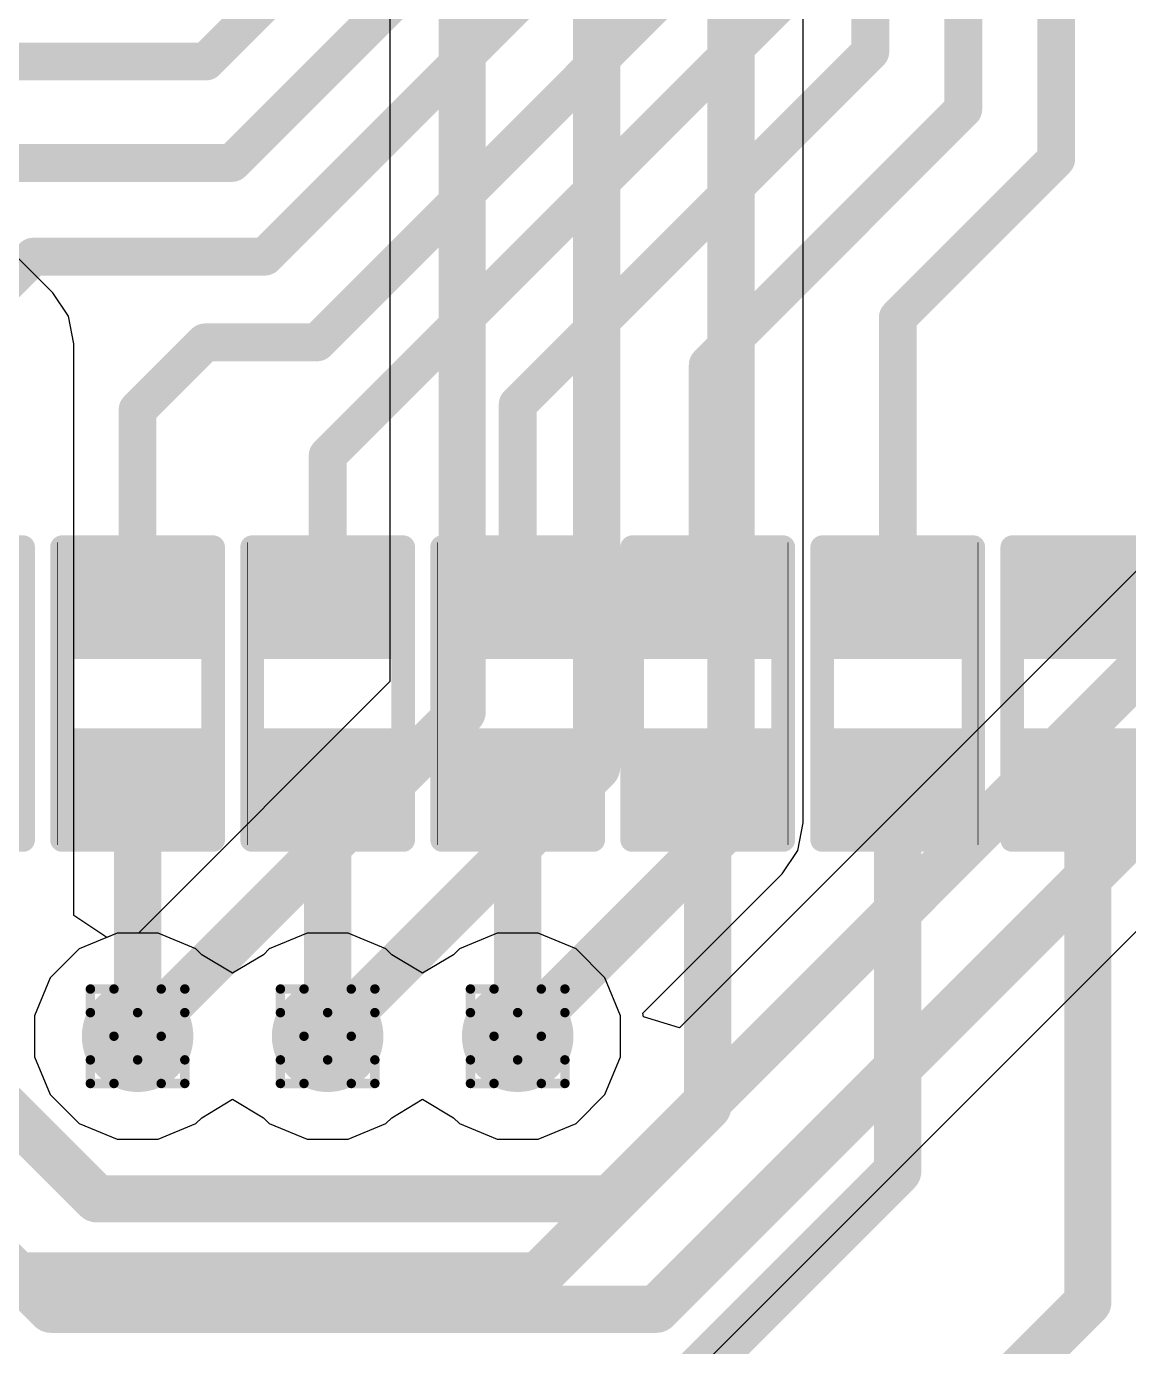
# Model space of a CAD drawing. Header units: inches. Extents: x -11 to 5379, y 0 to 5429.
# Drawn here: x 139.01 to 144.94, y 33.33 to 40.43 of the extents above; entities that cross this region are included whole.
import ezdxf

# ---------------------------------------------------------------- set-up
doc = ezdxf.new("R2010")
doc.units = ezdxf.units.IN
for name, color, linetype in [('Bottom Layer', 5, 'Continuous'), ('Drill Drawing', 1, 'Continuous'), ('GND', 16, 'Continuous'), ('PWR', 76, 'Continuous'), ('Top Layer', 1, 'Continuous'), ('Top Overlay', 2, 'Continuous'), ('Top Paste', 8, 'Continuous'), ('Top Solder', 216, 'Continuous'), ('Via Holes', 16, 'Continuous')]:
    doc.layers.add(name, color=color, linetype=linetype)

# ---------------------------------------------------------------- blocks, each defined once
blk = doc.blocks.new('R___0402_428')
at = {"layer": 'Top Layer'}
for points in [[(-0.6985, -0.3175), (-0.6985, 0.3175), (-0.2413, 0.3175), (-0.2413, -0.3175)], [(0.2413, -0.3175), (0.2413, 0.3175), (0.6985, 0.3175), (0.6985, -0.3175)]]:
    blk.add_hatch(color=1, dxfattribs=at).paths.add_polyline_path(points)
at = {"layer": 'Top Paste'}
for points in [[(-0.6985, -0.3175), (-0.6985, 0.3175), (-0.2413, 0.3175), (-0.2413, -0.3175)], [(0.2413, -0.3175), (0.2413, 0.3175), (0.6985, 0.3175), (0.6985, -0.3175)]]:
    blk.add_hatch(color=8, dxfattribs=at).paths.add_polyline_path(points)
at = {"layer": 'Top Solder'}
for points in [[(-0.7535, -0.3725), (-0.7535, 0.3725), (-0.1863, 0.3725), (-0.1863, -0.3725)], [(0.1863, -0.3725), (0.1863, 0.3725), (0.7535, 0.3725), (0.7535, -0.3725)]]:
    blk.add_hatch(color=216, dxfattribs=at).paths.add_polyline_path(points)
at = {"layer": 'Top Overlay'}
for points in [[(-0.7874, -0.4064, 0.127, 0.127, 0), (-0.7874, 0.4064, 0.127, 0.127, 0)], [(0.7874, 0.4064, 0.127, 0.127, 0), (-0.7874, 0.4064, 0.127, 0.127, 0)], [(0.7874, -0.4064, 0.127, 0.127, 0), (0.7874, 0.4064, 0.127, 0.127, 0)], [(0.7874, -0.4064, 0.127, 0.127, 0), (-0.7874, -0.4064, 0.127, 0.127, 0)], [(0.8128, -0.4318, 0.00323, 0.00323, 0), (-0.8128, -0.4318, 0.00323, 0.00323, 0)]]:
    blk.add_lwpolyline(points, format="xyseb", dxfattribs=at)
for points in [[(-0.8191, 0.4064, 0.0635, 0.0635, 1), (-0.7556, 0.4064, 0.0635, 0.0635, 1)], [(-0.8191, 0.4064, 0.0635, 0.0635, 1), (-0.7556, 0.4064, 0.0635, 0.0635, 1)], [(0.7556, 0.4064, 0.0635, 0.0635, 1), (0.8191, 0.4064, 0.0635, 0.0635, 1)], [(0.7556, 0.4064, 0.0635, 0.0635, 1), (0.8191, 0.4064, 0.0635, 0.0635, 1)], [(-0.8191, -0.4064, 0.0635, 0.0635, 1), (-0.7556, -0.4064, 0.0635, 0.0635, 1)], [(-0.8191, -0.4064, 0.0635, 0.0635, 1), (-0.7556, -0.4064, 0.0635, 0.0635, 1)], [(0.7556, -0.4064, 0.0635, 0.0635, 1), (0.8191, -0.4064, 0.0635, 0.0635, 1)], [(0.7556, -0.4064, 0.0635, 0.0635, 1), (0.8191, -0.4064, 0.0635, 0.0635, 1)], [(-0.8136, -0.4318, 0.00161, 0.00161, 1), (-0.812, -0.4318, 0.00161, 0.00161, 1)], [(0.812, -0.4318, 0.00161, 0.00161, 1), (0.8136, -0.4318, 0.00161, 0.00161, 1)]]:
    blk.add_lwpolyline(points, format="xyseb", close=True, dxfattribs=at)
blk = doc.blocks.new('R___0402_429')
at = {"layer": 'Top Layer'}
for points in [[(-0.6985, -0.3175), (-0.6985, 0.3175), (-0.2413, 0.3175), (-0.2413, -0.3175)], [(0.2413, -0.3175), (0.2413, 0.3175), (0.6985, 0.3175), (0.6985, -0.3175)]]:
    blk.add_hatch(color=1, dxfattribs=at).paths.add_polyline_path(points)
at = {"layer": 'Top Paste'}
for points in [[(-0.6985, -0.3175), (-0.6985, 0.3175), (-0.2413, 0.3175), (-0.2413, -0.3175)], [(0.2413, -0.3175), (0.2413, 0.3175), (0.6985, 0.3175), (0.6985, -0.3175)]]:
    blk.add_hatch(color=8, dxfattribs=at).paths.add_polyline_path(points)
at = {"layer": 'Top Solder'}
for points in [[(-0.7535, -0.3725), (-0.7535, 0.3725), (-0.1863, 0.3725), (-0.1863, -0.3725)], [(0.1863, -0.3725), (0.1863, 0.3725), (0.7535, 0.3725), (0.7535, -0.3725)]]:
    blk.add_hatch(color=216, dxfattribs=at).paths.add_polyline_path(points)
at = {"layer": 'Top Overlay'}
for points in [[(-0.7874, -0.4064, 0.127, 0.127, 0), (-0.7874, 0.4064, 0.127, 0.127, 0)], [(0.7874, 0.4064, 0.127, 0.127, 0), (-0.7874, 0.4064, 0.127, 0.127, 0)], [(0.7874, -0.4064, 0.127, 0.127, 0), (0.7874, 0.4064, 0.127, 0.127, 0)], [(0.7874, -0.4064, 0.127, 0.127, 0), (-0.7874, -0.4064, 0.127, 0.127, 0)], [(0.8128, -0.4318, 0.00323, 0.00323, 0), (-0.8128, -0.4318, 0.00323, 0.00323, 0)]]:
    blk.add_lwpolyline(points, format="xyseb", dxfattribs=at)
for points in [[(-0.8191, 0.4064, 0.0635, 0.0635, 1), (-0.7556, 0.4064, 0.0635, 0.0635, 1)], [(-0.8191, 0.4064, 0.0635, 0.0635, 1), (-0.7556, 0.4064, 0.0635, 0.0635, 1)], [(0.7556, 0.4064, 0.0635, 0.0635, 1), (0.8191, 0.4064, 0.0635, 0.0635, 1)], [(0.7556, 0.4064, 0.0635, 0.0635, 1), (0.8191, 0.4064, 0.0635, 0.0635, 1)], [(-0.8191, -0.4064, 0.0635, 0.0635, 1), (-0.7556, -0.4064, 0.0635, 0.0635, 1)], [(-0.8191, -0.4064, 0.0635, 0.0635, 1), (-0.7556, -0.4064, 0.0635, 0.0635, 1)], [(0.7556, -0.4064, 0.0635, 0.0635, 1), (0.8191, -0.4064, 0.0635, 0.0635, 1)], [(0.7556, -0.4064, 0.0635, 0.0635, 1), (0.8191, -0.4064, 0.0635, 0.0635, 1)], [(-0.8136, -0.4318, 0.00161, 0.00161, 1), (-0.812, -0.4318, 0.00161, 0.00161, 1)], [(0.812, -0.4318, 0.00161, 0.00161, 1), (0.8136, -0.4318, 0.00161, 0.00161, 1)]]:
    blk.add_lwpolyline(points, format="xyseb", close=True, dxfattribs=at)
blk = doc.blocks.new('R___0402_445')
at = {"layer": 'Top Layer'}
for points in [[(-0.6985, -0.3175), (-0.6985, 0.3175), (-0.2413, 0.3175), (-0.2413, -0.3175)], [(0.2413, -0.3175), (0.2413, 0.3175), (0.6985, 0.3175), (0.6985, -0.3175)]]:
    blk.add_hatch(color=1, dxfattribs=at).paths.add_polyline_path(points)
at = {"layer": 'Top Paste'}
for points in [[(-0.6985, -0.3175), (-0.6985, 0.3175), (-0.2413, 0.3175), (-0.2413, -0.3175)], [(0.2413, -0.3175), (0.2413, 0.3175), (0.6985, 0.3175), (0.6985, -0.3175)]]:
    blk.add_hatch(color=8, dxfattribs=at).paths.add_polyline_path(points)
at = {"layer": 'Top Solder'}
for points in [[(-0.7535, -0.3725), (-0.7535, 0.3725), (-0.1863, 0.3725), (-0.1863, -0.3725)], [(0.1863, -0.3725), (0.1863, 0.3725), (0.7535, 0.3725), (0.7535, -0.3725)]]:
    blk.add_hatch(color=216, dxfattribs=at).paths.add_polyline_path(points)
at = {"layer": 'Top Overlay'}
for points in [[(-0.7874, -0.4064, 0.127, 0.127, 0), (-0.7874, 0.4064, 0.127, 0.127, 0)], [(0.7874, 0.4064, 0.127, 0.127, 0), (-0.7874, 0.4064, 0.127, 0.127, 0)], [(0.7874, -0.4064, 0.127, 0.127, 0), (0.7874, 0.4064, 0.127, 0.127, 0)], [(0.7874, -0.4064, 0.127, 0.127, 0), (-0.7874, -0.4064, 0.127, 0.127, 0)], [(0.8128, -0.4318, 0.00323, 0.00323, 0), (-0.8128, -0.4318, 0.00323, 0.00323, 0)]]:
    blk.add_lwpolyline(points, format="xyseb", dxfattribs=at)
for points in [[(-0.8191, 0.4064, 0.0635, 0.0635, 1), (-0.7556, 0.4064, 0.0635, 0.0635, 1)], [(-0.8191, 0.4064, 0.0635, 0.0635, 1), (-0.7556, 0.4064, 0.0635, 0.0635, 1)], [(0.7556, 0.4064, 0.0635, 0.0635, 1), (0.8191, 0.4064, 0.0635, 0.0635, 1)], [(0.7556, 0.4064, 0.0635, 0.0635, 1), (0.8191, 0.4064, 0.0635, 0.0635, 1)], [(-0.8191, -0.4064, 0.0635, 0.0635, 1), (-0.7556, -0.4064, 0.0635, 0.0635, 1)], [(-0.8191, -0.4064, 0.0635, 0.0635, 1), (-0.7556, -0.4064, 0.0635, 0.0635, 1)], [(0.7556, -0.4064, 0.0635, 0.0635, 1), (0.8191, -0.4064, 0.0635, 0.0635, 1)], [(0.7556, -0.4064, 0.0635, 0.0635, 1), (0.8191, -0.4064, 0.0635, 0.0635, 1)], [(-0.8136, -0.4318, 0.00161, 0.00161, 1), (-0.812, -0.4318, 0.00161, 0.00161, 1)], [(0.812, -0.4318, 0.00161, 0.00161, 1), (0.8136, -0.4318, 0.00161, 0.00161, 1)]]:
    blk.add_lwpolyline(points, format="xyseb", close=True, dxfattribs=at)
blk = doc.blocks.new('R___0402_447')
at = {"layer": 'Top Layer'}
for points in [[(-0.6985, -0.3175), (-0.6985, 0.3175), (-0.2413, 0.3175), (-0.2413, -0.3175)], [(0.2413, -0.3175), (0.2413, 0.3175), (0.6985, 0.3175), (0.6985, -0.3175)]]:
    blk.add_hatch(color=1, dxfattribs=at).paths.add_polyline_path(points)
at = {"layer": 'Top Paste'}
for points in [[(-0.6985, -0.3175), (-0.6985, 0.3175), (-0.2413, 0.3175), (-0.2413, -0.3175)], [(0.2413, -0.3175), (0.2413, 0.3175), (0.6985, 0.3175), (0.6985, -0.3175)]]:
    blk.add_hatch(color=8, dxfattribs=at).paths.add_polyline_path(points)
at = {"layer": 'Top Solder'}
for points in [[(-0.7535, -0.3725), (-0.7535, 0.3725), (-0.1863, 0.3725), (-0.1863, -0.3725)], [(0.1863, -0.3725), (0.1863, 0.3725), (0.7535, 0.3725), (0.7535, -0.3725)]]:
    blk.add_hatch(color=216, dxfattribs=at).paths.add_polyline_path(points)
at = {"layer": 'Top Overlay'}
for points in [[(-0.7874, -0.4064, 0.127, 0.127, 0), (-0.7874, 0.4064, 0.127, 0.127, 0)], [(0.7874, 0.4064, 0.127, 0.127, 0), (-0.7874, 0.4064, 0.127, 0.127, 0)], [(0.7874, -0.4064, 0.127, 0.127, 0), (0.7874, 0.4064, 0.127, 0.127, 0)], [(0.7874, -0.4064, 0.127, 0.127, 0), (-0.7874, -0.4064, 0.127, 0.127, 0)], [(0.8128, -0.4318, 0.00323, 0.00323, 0), (-0.8128, -0.4318, 0.00323, 0.00323, 0)]]:
    blk.add_lwpolyline(points, format="xyseb", dxfattribs=at)
for points in [[(-0.8191, 0.4064, 0.0635, 0.0635, 1), (-0.7556, 0.4064, 0.0635, 0.0635, 1)], [(-0.8191, 0.4064, 0.0635, 0.0635, 1), (-0.7556, 0.4064, 0.0635, 0.0635, 1)], [(0.7556, 0.4064, 0.0635, 0.0635, 1), (0.8191, 0.4064, 0.0635, 0.0635, 1)], [(0.7556, 0.4064, 0.0635, 0.0635, 1), (0.8191, 0.4064, 0.0635, 0.0635, 1)], [(-0.8191, -0.4064, 0.0635, 0.0635, 1), (-0.7556, -0.4064, 0.0635, 0.0635, 1)], [(-0.8191, -0.4064, 0.0635, 0.0635, 1), (-0.7556, -0.4064, 0.0635, 0.0635, 1)], [(0.7556, -0.4064, 0.0635, 0.0635, 1), (0.8191, -0.4064, 0.0635, 0.0635, 1)], [(0.7556, -0.4064, 0.0635, 0.0635, 1), (0.8191, -0.4064, 0.0635, 0.0635, 1)], [(-0.8136, -0.4318, 0.00161, 0.00161, 1), (-0.812, -0.4318, 0.00161, 0.00161, 1)], [(0.812, -0.4318, 0.00161, 0.00161, 1), (0.8136, -0.4318, 0.00161, 0.00161, 1)]]:
    blk.add_lwpolyline(points, format="xyseb", close=True, dxfattribs=at)
blk = doc.blocks.new('R___0402_453')
at = {"layer": 'Top Layer'}
for points in [[(-0.6985, -0.3175), (-0.6985, 0.3175), (-0.2413, 0.3175), (-0.2413, -0.3175)], [(0.2413, -0.3175), (0.2413, 0.3175), (0.6985, 0.3175), (0.6985, -0.3175)]]:
    blk.add_hatch(color=1, dxfattribs=at).paths.add_polyline_path(points)
at = {"layer": 'Top Paste'}
for points in [[(-0.6985, -0.3175), (-0.6985, 0.3175), (-0.2413, 0.3175), (-0.2413, -0.3175)], [(0.2413, -0.3175), (0.2413, 0.3175), (0.6985, 0.3175), (0.6985, -0.3175)]]:
    blk.add_hatch(color=8, dxfattribs=at).paths.add_polyline_path(points)
at = {"layer": 'Top Solder'}
for points in [[(-0.7535, -0.3725), (-0.7535, 0.3725), (-0.1863, 0.3725), (-0.1863, -0.3725)], [(0.1863, -0.3725), (0.1863, 0.3725), (0.7535, 0.3725), (0.7535, -0.3725)]]:
    blk.add_hatch(color=216, dxfattribs=at).paths.add_polyline_path(points)
at = {"layer": 'Top Overlay'}
for points in [[(-0.7874, 0.4064, 0.127, 0.127, 0), (-0.7874, -0.4064, 0.127, 0.127, 0)], [(-0.7874, 0.4064, 0.127, 0.127, 0), (0.7874, 0.4064, 0.127, 0.127, 0)], [(0.7874, 0.4064, 0.127, 0.127, 0), (0.7874, -0.4064, 0.127, 0.127, 0)], [(-0.7874, -0.4064, 0.127, 0.127, 0), (0.7874, -0.4064, 0.127, 0.127, 0)], [(-0.8128, -0.4318, 0.00323, 0.00323, 0), (0.8128, -0.4318, 0.00323, 0.00323, 0)]]:
    blk.add_lwpolyline(points, format="xyseb", dxfattribs=at)
for points in [[(-0.8191, 0.4064, 0.0635, 0.0635, 1), (-0.7556, 0.4064, 0.0635, 0.0635, 1)], [(-0.8191, 0.4064, 0.0635, 0.0635, 1), (-0.7556, 0.4064, 0.0635, 0.0635, 1)], [(0.7556, 0.4064, 0.0635, 0.0635, 1), (0.8191, 0.4064, 0.0635, 0.0635, 1)], [(0.7556, 0.4064, 0.0635, 0.0635, 1), (0.8191, 0.4064, 0.0635, 0.0635, 1)], [(-0.8191, -0.4064, 0.0635, 0.0635, 1), (-0.7556, -0.4064, 0.0635, 0.0635, 1)], [(-0.8191, -0.4064, 0.0635, 0.0635, 1), (-0.7556, -0.4064, 0.0635, 0.0635, 1)], [(0.7556, -0.4064, 0.0635, 0.0635, 1), (0.8191, -0.4064, 0.0635, 0.0635, 1)], [(0.7556, -0.4064, 0.0635, 0.0635, 1), (0.8191, -0.4064, 0.0635, 0.0635, 1)], [(-0.8136, -0.4318, 0.00161, 0.00161, 1), (-0.812, -0.4318, 0.00161, 0.00161, 1)], [(0.812, -0.4318, 0.00161, 0.00161, 1), (0.8136, -0.4318, 0.00161, 0.00161, 1)]]:
    blk.add_lwpolyline(points, format="xyseb", close=True, dxfattribs=at)
blk = doc.blocks.new('R___0402_455')
at = {"layer": 'Top Layer'}
for points in [[(-0.6985, -0.3175), (-0.6985, 0.3175), (-0.2413, 0.3175), (-0.2413, -0.3175)], [(0.2413, -0.3175), (0.2413, 0.3175), (0.6985, 0.3175), (0.6985, -0.3175)]]:
    blk.add_hatch(color=1, dxfattribs=at).paths.add_polyline_path(points)
at = {"layer": 'Top Paste'}
for points in [[(-0.6985, -0.3175), (-0.6985, 0.3175), (-0.2413, 0.3175), (-0.2413, -0.3175)], [(0.2413, -0.3175), (0.2413, 0.3175), (0.6985, 0.3175), (0.6985, -0.3175)]]:
    blk.add_hatch(color=8, dxfattribs=at).paths.add_polyline_path(points)
at = {"layer": 'Top Solder'}
for points in [[(-0.7535, -0.3725), (-0.7535, 0.3725), (-0.1863, 0.3725), (-0.1863, -0.3725)], [(0.1863, -0.3725), (0.1863, 0.3725), (0.7535, 0.3725), (0.7535, -0.3725)]]:
    blk.add_hatch(color=216, dxfattribs=at).paths.add_polyline_path(points)
at = {"layer": 'Top Overlay'}
for points in [[(-0.7874, 0.4064, 0.127, 0.127, 0), (-0.7874, -0.4064, 0.127, 0.127, 0)], [(-0.7874, 0.4064, 0.127, 0.127, 0), (0.7874, 0.4064, 0.127, 0.127, 0)], [(0.7874, 0.4064, 0.127, 0.127, 0), (0.7874, -0.4064, 0.127, 0.127, 0)], [(-0.7874, -0.4064, 0.127, 0.127, 0), (0.7874, -0.4064, 0.127, 0.127, 0)], [(-0.8128, -0.4318, 0.00323, 0.00323, 0), (0.8128, -0.4318, 0.00323, 0.00323, 0)]]:
    blk.add_lwpolyline(points, format="xyseb", dxfattribs=at)
for points in [[(-0.8191, 0.4064, 0.0635, 0.0635, 1), (-0.7556, 0.4064, 0.0635, 0.0635, 1)], [(-0.8191, 0.4064, 0.0635, 0.0635, 1), (-0.7556, 0.4064, 0.0635, 0.0635, 1)], [(0.7556, 0.4064, 0.0635, 0.0635, 1), (0.8191, 0.4064, 0.0635, 0.0635, 1)], [(0.7556, 0.4064, 0.0635, 0.0635, 1), (0.8191, 0.4064, 0.0635, 0.0635, 1)], [(-0.8191, -0.4064, 0.0635, 0.0635, 1), (-0.7556, -0.4064, 0.0635, 0.0635, 1)], [(-0.8191, -0.4064, 0.0635, 0.0635, 1), (-0.7556, -0.4064, 0.0635, 0.0635, 1)], [(0.7556, -0.4064, 0.0635, 0.0635, 1), (0.8191, -0.4064, 0.0635, 0.0635, 1)], [(0.7556, -0.4064, 0.0635, 0.0635, 1), (0.8191, -0.4064, 0.0635, 0.0635, 1)], [(-0.8136, -0.4318, 0.00161, 0.00161, 1), (-0.812, -0.4318, 0.00161, 0.00161, 1)], [(0.812, -0.4318, 0.00161, 0.00161, 1), (0.8136, -0.4318, 0.00161, 0.00161, 1)]]:
    blk.add_lwpolyline(points, format="xyseb", close=True, dxfattribs=at)
blk = doc.blocks.new('R___0402_457')
at = {"layer": 'Top Layer'}
for points in [[(-0.6985, -0.3175), (-0.6985, 0.3175), (-0.2413, 0.3175), (-0.2413, -0.3175)], [(0.2413, -0.3175), (0.2413, 0.3175), (0.6985, 0.3175), (0.6985, -0.3175)]]:
    blk.add_hatch(color=1, dxfattribs=at).paths.add_polyline_path(points)
at = {"layer": 'Top Paste'}
for points in [[(-0.6985, -0.3175), (-0.6985, 0.3175), (-0.2413, 0.3175), (-0.2413, -0.3175)], [(0.2413, -0.3175), (0.2413, 0.3175), (0.6985, 0.3175), (0.6985, -0.3175)]]:
    blk.add_hatch(color=8, dxfattribs=at).paths.add_polyline_path(points)
at = {"layer": 'Top Solder'}
for points in [[(-0.7535, -0.3725), (-0.7535, 0.3725), (-0.1863, 0.3725), (-0.1863, -0.3725)], [(0.1863, -0.3725), (0.1863, 0.3725), (0.7535, 0.3725), (0.7535, -0.3725)]]:
    blk.add_hatch(color=216, dxfattribs=at).paths.add_polyline_path(points)
at = {"layer": 'Top Overlay'}
for points in [[(-0.7874, 0.4064, 0.127, 0.127, 0), (-0.7874, -0.4064, 0.127, 0.127, 0)], [(-0.7874, 0.4064, 0.127, 0.127, 0), (0.7874, 0.4064, 0.127, 0.127, 0)], [(0.7874, 0.4064, 0.127, 0.127, 0), (0.7874, -0.4064, 0.127, 0.127, 0)], [(-0.7874, -0.4064, 0.127, 0.127, 0), (0.7874, -0.4064, 0.127, 0.127, 0)], [(-0.8128, -0.4318, 0.00323, 0.00323, 0), (0.8128, -0.4318, 0.00323, 0.00323, 0)]]:
    blk.add_lwpolyline(points, format="xyseb", dxfattribs=at)
for points in [[(-0.8191, 0.4064, 0.0635, 0.0635, 1), (-0.7556, 0.4064, 0.0635, 0.0635, 1)], [(-0.8191, 0.4064, 0.0635, 0.0635, 1), (-0.7556, 0.4064, 0.0635, 0.0635, 1)], [(0.7556, 0.4064, 0.0635, 0.0635, 1), (0.8191, 0.4064, 0.0635, 0.0635, 1)], [(0.7556, 0.4064, 0.0635, 0.0635, 1), (0.8191, 0.4064, 0.0635, 0.0635, 1)], [(-0.8191, -0.4064, 0.0635, 0.0635, 1), (-0.7556, -0.4064, 0.0635, 0.0635, 1)], [(-0.8191, -0.4064, 0.0635, 0.0635, 1), (-0.7556, -0.4064, 0.0635, 0.0635, 1)], [(0.7556, -0.4064, 0.0635, 0.0635, 1), (0.8191, -0.4064, 0.0635, 0.0635, 1)], [(0.7556, -0.4064, 0.0635, 0.0635, 1), (0.8191, -0.4064, 0.0635, 0.0635, 1)], [(-0.8136, -0.4318, 0.00161, 0.00161, 1), (-0.812, -0.4318, 0.00161, 0.00161, 1)], [(0.812, -0.4318, 0.00161, 0.00161, 1), (0.8136, -0.4318, 0.00161, 0.00161, 1)]]:
    blk.add_lwpolyline(points, format="xyseb", close=True, dxfattribs=at)

msp = doc.modelspace()

# ---------------------------------------------------------------- hatches: boundary and pattern name
at = {"layer": 'Bottom Layer'}
h = msp.add_hatch(color=5, dxfattribs=at)
edge = h.paths.add_edge_path()
edge.add_arc((139.6062, 35), 0.3, 0, 360)
h = msp.add_hatch(color=5, dxfattribs=at)
edge = h.paths.add_edge_path()
edge.add_arc((140.6285, 35), 0.3, 0, 360)
h = msp.add_hatch(color=5, dxfattribs=at)
edge = h.paths.add_edge_path()
edge.add_arc((141.6507, 35), 0.3, 0, 360)
at = {"layer": 'GND'}
h = msp.add_hatch(color=16, dxfattribs=at)
edge = h.paths.add_edge_path()
edge.add_arc((139.6062, 35), 0.3, 0, 360)
h = msp.add_hatch(color=16, dxfattribs=at)
edge = h.paths.add_edge_path()
edge.add_arc((140.6285, 35), 0.3, 0, 360)
h = msp.add_hatch(color=16, dxfattribs=at)
edge = h.paths.add_edge_path()
edge.add_arc((141.6507, 35), 0.3, 0, 360)
at = {"layer": 'PWR'}
h = msp.add_hatch(color=76, dxfattribs=at)
edge = h.paths.add_edge_path()
edge.add_arc((139.6062, 35), 0.3, 0, 360)
h = msp.add_hatch(color=76, dxfattribs=at)
edge = h.paths.add_edge_path()
edge.add_arc((140.6285, 35), 0.3, 0, 360)
h = msp.add_hatch(color=76, dxfattribs=at)
edge = h.paths.add_edge_path()
edge.add_arc((141.6507, 35), 0.3, 0, 360)
at = {"layer": 'Top Layer'}
h = msp.add_hatch(color=1, dxfattribs=at)
edge = h.paths.add_edge_path()
edge.add_arc((139.6062, 35), 0.3, 0, 360)
h = msp.add_hatch(color=1, dxfattribs=at)
edge = h.paths.add_edge_path()
edge.add_arc((140.6285, 35), 0.3, 0, 360)
h = msp.add_hatch(color=1, dxfattribs=at)
edge = h.paths.add_edge_path()
edge.add_arc((141.6507, 35), 0.3, 0, 360)
at = {"layer": 'Via Holes'}
h = msp.add_hatch(color=7, dxfattribs=at)
edge = h.paths.add_edge_path()
edge.add_arc((139.6062, 35), 0.15, 0, 360)
h = msp.add_hatch(color=7, dxfattribs=at)
edge = h.paths.add_edge_path()
edge.add_arc((140.6285, 35), 0.15, 0, 360)
h = msp.add_hatch(color=7, dxfattribs=at)
edge = h.paths.add_edge_path()
edge.add_arc((141.6507, 35), 0.15, 0, 360)

# ---------------------------------------------------------------- linework, layer by layer
at = {"layer": 'Bottom Layer'}
for p, q in [((143.1866, 36.1474), (143.1866, 44.7888)), ((140.9639, 43.4897), (140.9639, 36.9071)), ((148.0439, 40.5687), (142.521, 35.0458)), ((139.1499, 38.9979), (137.6649, 40.4829)), ((142.671, 33.2572), (148.7255, 39.3117)), ((139.2341, 38.8719), (139.1499, 38.9979)), ((139.2637, 38.7232), (139.2341, 38.8719)), ((139.2637, 35.6502), (139.2637, 38.7232)), ((140.9639, 36.9071), (139.6108, 35.554)), ((143.157, 35.9987), (143.1866, 36.1474)), ((143.0728, 35.8727), (143.157, 35.9987)), ((142.3241, 35.124), (143.0728, 35.8727)), ((139.4415, 35.5314), (139.2637, 35.6502)), ((139.496, 35.554), (139.4415, 35.5314)), ((139.6108, 35.554), (139.496, 35.554)), ((142.328, 35.1043), (142.3241, 35.124)), ((142.521, 35.0458), (142.328, 35.1043))]:
    msp.add_line(p, q, dxfattribs=at)
for points in [[(141.3524, 36.7462, 0.254, 0.254, 0), (141.3524, 45.5486, 0.254, 0.254, 0)], [(142.0752, 36.4468, 0.254, 0.254, 0), (142.0752, 45.2491, 0.254, 0.254, 0)], [(142.7981, 36.1474, 0.254, 0.254, 0), (142.7981, 44.9497, 0.254, 0.254, 0)], [(142.1503, 34.1258, 0.254, 0.254, 0), (148.3186, 40.2941, 0.254, 0.254, 0)], [(142.3963, 33.5319, 0.254, 0.254, 0), (148.5646, 39.7002, 0.254, 0.254, 0)], [(139.6062, 35, 0.254, 0.254, 0), (141.3524, 36.7462, 0.254, 0.254, 0)], [(140.6285, 35, 0.254, 0.254, 0), (142.0752, 36.4468, 0.254, 0.254, 0)], [(141.6507, 35, 0.254, 0.254, 0), (142.7981, 36.1474, 0.254, 0.254, 0)], [(138.8752, 34.6373, 0.254, 0.254, 0), (139.3867, 34.1258, 0.254, 0.254, 0)], [(138.2814, 34.3913, 0.254, 0.254, 0), (139.1407, 33.5319, 0.254, 0.254, 0)], [(139.3867, 34.1258, 0.254, 0.254, 0), (142.1503, 34.1258, 0.254, 0.254, 0)], [(139.1407, 33.5319, 0.254, 0.254, 0), (142.3963, 33.5319, 0.254, 0.254, 0)]]:
    msp.add_lwpolyline(points, format="xyseb", dxfattribs=at)
for points in [[(141.2889, 36.7462, 0.127, 0.127, 1), (141.4159, 36.7462, 0.127, 0.127, 1)], [(141.2889, 36.7462, 0.127, 0.127, 1), (141.4159, 36.7462, 0.127, 0.127, 1)], [(142.0117, 36.4468, 0.127, 0.127, 1), (142.1387, 36.4468, 0.127, 0.127, 1)], [(142.0117, 36.4468, 0.127, 0.127, 1), (142.1387, 36.4468, 0.127, 0.127, 1)], [(142.7346, 36.1474, 0.127, 0.127, 1), (142.8616, 36.1474, 0.127, 0.127, 1)], [(142.7346, 36.1474, 0.127, 0.127, 1), (142.8616, 36.1474, 0.127, 0.127, 1)], [(139.5427, 35, 0.127, 0.127, 1), (139.6697, 35, 0.127, 0.127, 1)], [(140.565, 35, 0.127, 0.127, 1), (140.692, 35, 0.127, 0.127, 1)], [(141.5872, 35, 0.127, 0.127, 1), (141.7142, 35, 0.127, 0.127, 1)], [(139.3232, 34.1258, 0.127, 0.127, 1), (139.4502, 34.1258, 0.127, 0.127, 1)], [(139.3232, 34.1258, 0.127, 0.127, 1), (139.4502, 34.1258, 0.127, 0.127, 1)], [(142.0868, 34.1258, 0.127, 0.127, 1), (142.2138, 34.1258, 0.127, 0.127, 1)], [(142.0868, 34.1258, 0.127, 0.127, 1), (142.2138, 34.1258, 0.127, 0.127, 1)], [(139.0772, 33.5319, 0.127, 0.127, 1), (139.2042, 33.5319, 0.127, 0.127, 1)], [(139.0772, 33.5319, 0.127, 0.127, 1), (139.2042, 33.5319, 0.127, 0.127, 1)], [(142.3328, 33.5319, 0.127, 0.127, 1), (142.4598, 33.5319, 0.127, 0.127, 1)], [(142.3328, 33.5319, 0.127, 0.127, 1), (142.4598, 33.5319, 0.127, 0.127, 1)]]:
    msp.add_lwpolyline(points, format="xyseb", close=True, dxfattribs=at)
at = {"layer": 'Drill Drawing'}
for points in [[(139.3522, 35.127, 0.0508, 0.0508, 0), (139.3522, 35.254, 0.0508, 0.0508, 0)], [(139.3522, 35.254, 0.0508, 0.0508, 0), (139.4792, 35.254, 0.0508, 0.0508, 0)], [(139.4792, 35.254, 0.0508, 0.0508, 0), (139.6062, 35.127, 0.0508, 0.0508, 0)], [(139.6062, 35.127, 0.0508, 0.0508, 0), (139.7332, 35.254, 0.0508, 0.0508, 0)], [(139.7332, 35.254, 0.0508, 0.0508, 0), (139.8602, 35.254, 0.0508, 0.0508, 0)], [(139.8602, 35.127, 0.0508, 0.0508, 0), (139.8602, 35.254, 0.0508, 0.0508, 0)], [(140.3745, 35.127, 0.0508, 0.0508, 0), (140.3745, 35.254, 0.0508, 0.0508, 0)], [(140.3745, 35.254, 0.0508, 0.0508, 0), (140.5015, 35.254, 0.0508, 0.0508, 0)], [(140.5015, 35.254, 0.0508, 0.0508, 0), (140.6285, 35.127, 0.0508, 0.0508, 0)], [(140.6285, 35.127, 0.0508, 0.0508, 0), (140.7555, 35.254, 0.0508, 0.0508, 0)], [(140.7555, 35.254, 0.0508, 0.0508, 0), (140.8825, 35.254, 0.0508, 0.0508, 0)], [(140.8825, 35.127, 0.0508, 0.0508, 0), (140.8825, 35.254, 0.0508, 0.0508, 0)], [(141.3967, 35.127, 0.0508, 0.0508, 0), (141.3967, 35.254, 0.0508, 0.0508, 0)], [(141.3967, 35.254, 0.0508, 0.0508, 0), (141.5237, 35.254, 0.0508, 0.0508, 0)], [(141.5237, 35.254, 0.0508, 0.0508, 0), (141.6507, 35.127, 0.0508, 0.0508, 0)], [(141.6507, 35.127, 0.0508, 0.0508, 0), (141.7777, 35.254, 0.0508, 0.0508, 0)], [(141.7777, 35.254, 0.0508, 0.0508, 0), (141.9047, 35.254, 0.0508, 0.0508, 0)], [(141.9047, 35.127, 0.0508, 0.0508, 0), (141.9047, 35.254, 0.0508, 0.0508, 0)], [(139.3522, 35.127, 0.0508, 0.0508, 0), (139.4792, 35, 0.0508, 0.0508, 0)], [(139.7332, 35, 0.0508, 0.0508, 0), (139.8602, 35.127, 0.0508, 0.0508, 0)], [(140.3745, 35.127, 0.0508, 0.0508, 0), (140.5015, 35, 0.0508, 0.0508, 0)], [(140.7555, 35, 0.0508, 0.0508, 0), (140.8825, 35.127, 0.0508, 0.0508, 0)], [(141.3967, 35.127, 0.0508, 0.0508, 0), (141.5237, 35, 0.0508, 0.0508, 0)], [(141.7777, 35, 0.0508, 0.0508, 0), (141.9047, 35.127, 0.0508, 0.0508, 0)], [(139.3522, 34.873, 0.0508, 0.0508, 0), (139.4792, 35, 0.0508, 0.0508, 0)], [(139.7332, 35, 0.0508, 0.0508, 0), (139.8602, 34.873, 0.0508, 0.0508, 0)], [(140.3745, 34.873, 0.0508, 0.0508, 0), (140.5015, 35, 0.0508, 0.0508, 0)], [(140.7555, 35, 0.0508, 0.0508, 0), (140.8825, 34.873, 0.0508, 0.0508, 0)], [(141.3967, 34.873, 0.0508, 0.0508, 0), (141.5237, 35, 0.0508, 0.0508, 0)], [(141.7777, 35, 0.0508, 0.0508, 0), (141.9047, 34.873, 0.0508, 0.0508, 0)], [(139.3522, 34.746, 0.0508, 0.0508, 0), (139.3522, 34.873, 0.0508, 0.0508, 0)], [(139.4792, 34.746, 0.0508, 0.0508, 0), (139.6062, 34.873, 0.0508, 0.0508, 0)], [(139.6062, 34.873, 0.0508, 0.0508, 0), (139.7332, 34.746, 0.0508, 0.0508, 0)], [(139.8602, 34.746, 0.0508, 0.0508, 0), (139.8602, 34.873, 0.0508, 0.0508, 0)], [(140.3745, 34.746, 0.0508, 0.0508, 0), (140.3745, 34.873, 0.0508, 0.0508, 0)], [(140.5015, 34.746, 0.0508, 0.0508, 0), (140.6285, 34.873, 0.0508, 0.0508, 0)], [(140.6285, 34.873, 0.0508, 0.0508, 0), (140.7555, 34.746, 0.0508, 0.0508, 0)], [(140.8825, 34.746, 0.0508, 0.0508, 0), (140.8825, 34.873, 0.0508, 0.0508, 0)], [(141.3967, 34.746, 0.0508, 0.0508, 0), (141.3967, 34.873, 0.0508, 0.0508, 0)], [(141.5237, 34.746, 0.0508, 0.0508, 0), (141.6507, 34.873, 0.0508, 0.0508, 0)], [(141.6507, 34.873, 0.0508, 0.0508, 0), (141.7777, 34.746, 0.0508, 0.0508, 0)], [(141.9047, 34.746, 0.0508, 0.0508, 0), (141.9047, 34.873, 0.0508, 0.0508, 0)], [(139.3522, 34.746, 0.0508, 0.0508, 0), (139.4792, 34.746, 0.0508, 0.0508, 0)], [(139.7332, 34.746, 0.0508, 0.0508, 0), (139.8602, 34.746, 0.0508, 0.0508, 0)], [(140.3745, 34.746, 0.0508, 0.0508, 0), (140.5015, 34.746, 0.0508, 0.0508, 0)], [(140.7555, 34.746, 0.0508, 0.0508, 0), (140.8825, 34.746, 0.0508, 0.0508, 0)], [(141.3967, 34.746, 0.0508, 0.0508, 0), (141.5237, 34.746, 0.0508, 0.0508, 0)], [(141.7777, 34.746, 0.0508, 0.0508, 0), (141.9047, 34.746, 0.0508, 0.0508, 0)]]:
    msp.add_lwpolyline(points, format="xyseb", dxfattribs=at)
for points in [[(139.3395, 35.254, 0.0254, 0.0254, 1), (139.3649, 35.254, 0.0254, 0.0254, 1)], [(139.3395, 35.254, 0.0254, 0.0254, 1), (139.3649, 35.254, 0.0254, 0.0254, 1)], [(139.4665, 35.254, 0.0254, 0.0254, 1), (139.4919, 35.254, 0.0254, 0.0254, 1)], [(139.4665, 35.254, 0.0254, 0.0254, 1), (139.4919, 35.254, 0.0254, 0.0254, 1)], [(139.7205, 35.254, 0.0254, 0.0254, 1), (139.7459, 35.254, 0.0254, 0.0254, 1)], [(139.7205, 35.254, 0.0254, 0.0254, 1), (139.7459, 35.254, 0.0254, 0.0254, 1)], [(139.8475, 35.254, 0.0254, 0.0254, 1), (139.8729, 35.254, 0.0254, 0.0254, 1)], [(139.8475, 35.254, 0.0254, 0.0254, 1), (139.8729, 35.254, 0.0254, 0.0254, 1)], [(140.3618, 35.254, 0.0254, 0.0254, 1), (140.3872, 35.254, 0.0254, 0.0254, 1)], [(140.3618, 35.254, 0.0254, 0.0254, 1), (140.3872, 35.254, 0.0254, 0.0254, 1)], [(140.4888, 35.254, 0.0254, 0.0254, 1), (140.5142, 35.254, 0.0254, 0.0254, 1)], [(140.4888, 35.254, 0.0254, 0.0254, 1), (140.5142, 35.254, 0.0254, 0.0254, 1)], [(140.7428, 35.254, 0.0254, 0.0254, 1), (140.7682, 35.254, 0.0254, 0.0254, 1)], [(140.7428, 35.254, 0.0254, 0.0254, 1), (140.7682, 35.254, 0.0254, 0.0254, 1)], [(140.8698, 35.254, 0.0254, 0.0254, 1), (140.8952, 35.254, 0.0254, 0.0254, 1)], [(140.8698, 35.254, 0.0254, 0.0254, 1), (140.8952, 35.254, 0.0254, 0.0254, 1)], [(141.384, 35.254, 0.0254, 0.0254, 1), (141.4094, 35.254, 0.0254, 0.0254, 1)], [(141.384, 35.254, 0.0254, 0.0254, 1), (141.4094, 35.254, 0.0254, 0.0254, 1)], [(141.511, 35.254, 0.0254, 0.0254, 1), (141.5364, 35.254, 0.0254, 0.0254, 1)], [(141.511, 35.254, 0.0254, 0.0254, 1), (141.5364, 35.254, 0.0254, 0.0254, 1)], [(141.765, 35.254, 0.0254, 0.0254, 1), (141.7904, 35.254, 0.0254, 0.0254, 1)], [(141.765, 35.254, 0.0254, 0.0254, 1), (141.7904, 35.254, 0.0254, 0.0254, 1)], [(141.892, 35.254, 0.0254, 0.0254, 1), (141.9174, 35.254, 0.0254, 0.0254, 1)], [(141.892, 35.254, 0.0254, 0.0254, 1), (141.9174, 35.254, 0.0254, 0.0254, 1)], [(139.3395, 35.127, 0.0254, 0.0254, 1), (139.3649, 35.127, 0.0254, 0.0254, 1)], [(139.3395, 35.127, 0.0254, 0.0254, 1), (139.3649, 35.127, 0.0254, 0.0254, 1)], [(139.5935, 35.127, 0.0254, 0.0254, 1), (139.6189, 35.127, 0.0254, 0.0254, 1)], [(139.5935, 35.127, 0.0254, 0.0254, 1), (139.6189, 35.127, 0.0254, 0.0254, 1)], [(139.8475, 35.127, 0.0254, 0.0254, 1), (139.8729, 35.127, 0.0254, 0.0254, 1)], [(139.8475, 35.127, 0.0254, 0.0254, 1), (139.8729, 35.127, 0.0254, 0.0254, 1)], [(140.3618, 35.127, 0.0254, 0.0254, 1), (140.3872, 35.127, 0.0254, 0.0254, 1)], [(140.3618, 35.127, 0.0254, 0.0254, 1), (140.3872, 35.127, 0.0254, 0.0254, 1)], [(140.6158, 35.127, 0.0254, 0.0254, 1), (140.6412, 35.127, 0.0254, 0.0254, 1)], [(140.6158, 35.127, 0.0254, 0.0254, 1), (140.6412, 35.127, 0.0254, 0.0254, 1)], [(140.8698, 35.127, 0.0254, 0.0254, 1), (140.8952, 35.127, 0.0254, 0.0254, 1)], [(140.8698, 35.127, 0.0254, 0.0254, 1), (140.8952, 35.127, 0.0254, 0.0254, 1)], [(141.384, 35.127, 0.0254, 0.0254, 1), (141.4094, 35.127, 0.0254, 0.0254, 1)], [(141.384, 35.127, 0.0254, 0.0254, 1), (141.4094, 35.127, 0.0254, 0.0254, 1)], [(141.638, 35.127, 0.0254, 0.0254, 1), (141.6634, 35.127, 0.0254, 0.0254, 1)], [(141.638, 35.127, 0.0254, 0.0254, 1), (141.6634, 35.127, 0.0254, 0.0254, 1)], [(141.892, 35.127, 0.0254, 0.0254, 1), (141.9174, 35.127, 0.0254, 0.0254, 1)], [(141.892, 35.127, 0.0254, 0.0254, 1), (141.9174, 35.127, 0.0254, 0.0254, 1)], [(139.4665, 35, 0.0254, 0.0254, 1), (139.4919, 35, 0.0254, 0.0254, 1)], [(139.4665, 35, 0.0254, 0.0254, 1), (139.4919, 35, 0.0254, 0.0254, 1)], [(139.7205, 35, 0.0254, 0.0254, 1), (139.7459, 35, 0.0254, 0.0254, 1)], [(139.7205, 35, 0.0254, 0.0254, 1), (139.7459, 35, 0.0254, 0.0254, 1)], [(140.4888, 35, 0.0254, 0.0254, 1), (140.5142, 35, 0.0254, 0.0254, 1)], [(140.4888, 35, 0.0254, 0.0254, 1), (140.5142, 35, 0.0254, 0.0254, 1)], [(140.7428, 35, 0.0254, 0.0254, 1), (140.7682, 35, 0.0254, 0.0254, 1)], [(140.7428, 35, 0.0254, 0.0254, 1), (140.7682, 35, 0.0254, 0.0254, 1)], [(141.511, 35, 0.0254, 0.0254, 1), (141.5364, 35, 0.0254, 0.0254, 1)], [(141.511, 35, 0.0254, 0.0254, 1), (141.5364, 35, 0.0254, 0.0254, 1)], [(141.765, 35, 0.0254, 0.0254, 1), (141.7904, 35, 0.0254, 0.0254, 1)], [(141.765, 35, 0.0254, 0.0254, 1), (141.7904, 35, 0.0254, 0.0254, 1)], [(139.3395, 34.873, 0.0254, 0.0254, 1), (139.3649, 34.873, 0.0254, 0.0254, 1)], [(139.3395, 34.873, 0.0254, 0.0254, 1), (139.3649, 34.873, 0.0254, 0.0254, 1)], [(139.5935, 34.873, 0.0254, 0.0254, 1), (139.6189, 34.873, 0.0254, 0.0254, 1)], [(139.5935, 34.873, 0.0254, 0.0254, 1), (139.6189, 34.873, 0.0254, 0.0254, 1)], [(139.8475, 34.873, 0.0254, 0.0254, 1), (139.8729, 34.873, 0.0254, 0.0254, 1)], [(139.8475, 34.873, 0.0254, 0.0254, 1), (139.8729, 34.873, 0.0254, 0.0254, 1)], [(140.3618, 34.873, 0.0254, 0.0254, 1), (140.3872, 34.873, 0.0254, 0.0254, 1)], [(140.3618, 34.873, 0.0254, 0.0254, 1), (140.3872, 34.873, 0.0254, 0.0254, 1)], [(140.6158, 34.873, 0.0254, 0.0254, 1), (140.6412, 34.873, 0.0254, 0.0254, 1)], [(140.6158, 34.873, 0.0254, 0.0254, 1), (140.6412, 34.873, 0.0254, 0.0254, 1)], [(140.8698, 34.873, 0.0254, 0.0254, 1), (140.8952, 34.873, 0.0254, 0.0254, 1)], [(140.8698, 34.873, 0.0254, 0.0254, 1), (140.8952, 34.873, 0.0254, 0.0254, 1)], [(141.384, 34.873, 0.0254, 0.0254, 1), (141.4094, 34.873, 0.0254, 0.0254, 1)], [(141.384, 34.873, 0.0254, 0.0254, 1), (141.4094, 34.873, 0.0254, 0.0254, 1)], [(141.638, 34.873, 0.0254, 0.0254, 1), (141.6634, 34.873, 0.0254, 0.0254, 1)], [(141.638, 34.873, 0.0254, 0.0254, 1), (141.6634, 34.873, 0.0254, 0.0254, 1)], [(141.892, 34.873, 0.0254, 0.0254, 1), (141.9174, 34.873, 0.0254, 0.0254, 1)], [(141.892, 34.873, 0.0254, 0.0254, 1), (141.9174, 34.873, 0.0254, 0.0254, 1)], [(139.3395, 34.746, 0.0254, 0.0254, 1), (139.3649, 34.746, 0.0254, 0.0254, 1)], [(139.3395, 34.746, 0.0254, 0.0254, 1), (139.3649, 34.746, 0.0254, 0.0254, 1)], [(139.4665, 34.746, 0.0254, 0.0254, 1), (139.4919, 34.746, 0.0254, 0.0254, 1)], [(139.4665, 34.746, 0.0254, 0.0254, 1), (139.4919, 34.746, 0.0254, 0.0254, 1)], [(139.7205, 34.746, 0.0254, 0.0254, 1), (139.7459, 34.746, 0.0254, 0.0254, 1)], [(139.7205, 34.746, 0.0254, 0.0254, 1), (139.7459, 34.746, 0.0254, 0.0254, 1)], [(139.8475, 34.746, 0.0254, 0.0254, 1), (139.8729, 34.746, 0.0254, 0.0254, 1)], [(139.8475, 34.746, 0.0254, 0.0254, 1), (139.8729, 34.746, 0.0254, 0.0254, 1)], [(140.3618, 34.746, 0.0254, 0.0254, 1), (140.3872, 34.746, 0.0254, 0.0254, 1)], [(140.3618, 34.746, 0.0254, 0.0254, 1), (140.3872, 34.746, 0.0254, 0.0254, 1)], [(140.4888, 34.746, 0.0254, 0.0254, 1), (140.5142, 34.746, 0.0254, 0.0254, 1)], [(140.4888, 34.746, 0.0254, 0.0254, 1), (140.5142, 34.746, 0.0254, 0.0254, 1)], [(140.7428, 34.746, 0.0254, 0.0254, 1), (140.7682, 34.746, 0.0254, 0.0254, 1)], [(140.7428, 34.746, 0.0254, 0.0254, 1), (140.7682, 34.746, 0.0254, 0.0254, 1)], [(140.8698, 34.746, 0.0254, 0.0254, 1), (140.8952, 34.746, 0.0254, 0.0254, 1)], [(140.8698, 34.746, 0.0254, 0.0254, 1), (140.8952, 34.746, 0.0254, 0.0254, 1)], [(141.384, 34.746, 0.0254, 0.0254, 1), (141.4094, 34.746, 0.0254, 0.0254, 1)], [(141.384, 34.746, 0.0254, 0.0254, 1), (141.4094, 34.746, 0.0254, 0.0254, 1)], [(141.511, 34.746, 0.0254, 0.0254, 1), (141.5364, 34.746, 0.0254, 0.0254, 1)], [(141.511, 34.746, 0.0254, 0.0254, 1), (141.5364, 34.746, 0.0254, 0.0254, 1)], [(141.765, 34.746, 0.0254, 0.0254, 1), (141.7904, 34.746, 0.0254, 0.0254, 1)], [(141.765, 34.746, 0.0254, 0.0254, 1), (141.7904, 34.746, 0.0254, 0.0254, 1)], [(141.892, 34.746, 0.0254, 0.0254, 1), (141.9174, 34.746, 0.0254, 0.0254, 1)], [(141.892, 34.746, 0.0254, 0.0254, 1), (141.9174, 34.746, 0.0254, 0.0254, 1)]]:
    msp.add_lwpolyline(points, format="xyseb", close=True, dxfattribs=at)
at = {"layer": 'GND'}
for p, q in [((139.496, 35.554), (139.2924, 35.4697)), ((139.7164, 35.554), (139.496, 35.554)), ((139.92, 35.4697), (139.7164, 35.554)), ((140.5183, 35.554), (140.3146, 35.4697)), ((140.7387, 35.554), (140.5183, 35.554)), ((140.9423, 35.4697), (140.7387, 35.554)), ((141.5405, 35.554), (141.3369, 35.4697)), ((141.7609, 35.554), (141.5405, 35.554)), ((141.9646, 35.4697), (141.7609, 35.554)), ((139.2924, 35.4697), (139.1365, 35.3138)), ((139.9514, 35.4383), (139.92, 35.4697)), ((140.1173, 35.3387), (139.9514, 35.4383)), ((140.2833, 35.4383), (140.1173, 35.3387)), ((140.3146, 35.4697), (140.2833, 35.4383)), ((140.9737, 35.4383), (140.9423, 35.4697)), ((141.1396, 35.3387), (140.9737, 35.4383)), ((141.3055, 35.4383), (141.1396, 35.3387)), ((141.3369, 35.4697), (141.3055, 35.4383)), ((142.1204, 35.3138), (141.9646, 35.4697)), ((139.1365, 35.3138), (139.0522, 35.1102)), ((142.2047, 35.1102), (142.1204, 35.3138)), ((139.0522, 35.1102), (139.0522, 34.8898)), ((142.2047, 34.8898), (142.2047, 35.1102)), ((139.0522, 34.8898), (139.1365, 34.6862)), ((142.1204, 34.6862), (142.2047, 34.8898)), ((139.1365, 34.6862), (139.2924, 34.5303)), ((139.9514, 34.5617), (140.1173, 34.6613)), ((140.1173, 34.6613), (140.2833, 34.5617)), ((140.9737, 34.5617), (141.1396, 34.6613)), ((141.1396, 34.6613), (141.3055, 34.5617)), ((141.9646, 34.5303), (142.1204, 34.6862)), ((139.2924, 34.5303), (139.496, 34.446)), ((139.7164, 34.446), (139.92, 34.5303)), ((139.92, 34.5303), (139.9514, 34.5617)), ((140.2833, 34.5617), (140.3146, 34.5303)), ((140.3146, 34.5303), (140.5183, 34.446)), ((140.7387, 34.446), (140.9423, 34.5303)), ((140.9423, 34.5303), (140.9737, 34.5617)), ((141.3055, 34.5617), (141.3369, 34.5303)), ((141.3369, 34.5303), (141.5405, 34.446)), ((141.7609, 34.446), (141.9646, 34.5303)), ((139.496, 34.446), (139.7164, 34.446)), ((140.5183, 34.446), (140.7387, 34.446)), ((141.5405, 34.446), (141.7609, 34.446))]:
    msp.add_line(p, q, dxfattribs=at)
at = {"layer": 'PWR'}
for p, q in [((139.496, 35.554), (139.2924, 35.4697)), ((139.7164, 35.554), (139.496, 35.554)), ((139.92, 35.4697), (139.7164, 35.554)), ((140.5183, 35.554), (140.3146, 35.4697)), ((140.7387, 35.554), (140.5183, 35.554)), ((140.9423, 35.4697), (140.7387, 35.554)), ((141.5405, 35.554), (141.3369, 35.4697)), ((141.7609, 35.554), (141.5405, 35.554)), ((141.9646, 35.4697), (141.7609, 35.554)), ((139.2924, 35.4697), (139.1365, 35.3138)), ((139.9514, 35.4383), (139.92, 35.4697)), ((140.1173, 35.3387), (139.9514, 35.4383)), ((140.2833, 35.4383), (140.1173, 35.3387)), ((140.3146, 35.4697), (140.2833, 35.4383)), ((140.9737, 35.4383), (140.9423, 35.4697)), ((141.1396, 35.3387), (140.9737, 35.4383)), ((141.3055, 35.4383), (141.1396, 35.3387)), ((141.3369, 35.4697), (141.3055, 35.4383)), ((142.1204, 35.3138), (141.9646, 35.4697)), ((139.1365, 35.3138), (139.0522, 35.1102)), ((142.2047, 35.1102), (142.1204, 35.3138)), ((139.0522, 35.1102), (139.0522, 34.8898)), ((142.2047, 34.8898), (142.2047, 35.1102)), ((139.0522, 34.8898), (139.1365, 34.6862)), ((142.1204, 34.6862), (142.2047, 34.8898)), ((139.1365, 34.6862), (139.2924, 34.5303)), ((139.9514, 34.5617), (140.1173, 34.6613)), ((140.1173, 34.6613), (140.2833, 34.5617)), ((140.9737, 34.5617), (141.1396, 34.6613)), ((141.1396, 34.6613), (141.3055, 34.5617)), ((141.9646, 34.5303), (142.1204, 34.6862)), ((139.2924, 34.5303), (139.496, 34.446)), ((139.7164, 34.446), (139.92, 34.5303)), ((139.92, 34.5303), (139.9514, 34.5617)), ((140.2833, 34.5617), (140.3146, 34.5303)), ((140.3146, 34.5303), (140.5183, 34.446)), ((140.7387, 34.446), (140.9423, 34.5303)), ((140.9423, 34.5303), (140.9737, 34.5617)), ((141.3055, 34.5617), (141.3369, 34.5303)), ((141.3369, 34.5303), (141.5405, 34.446)), ((141.7609, 34.446), (141.9646, 34.5303)), ((139.496, 34.446), (139.7164, 34.446)), ((140.5183, 34.446), (140.7387, 34.446)), ((141.5405, 34.446), (141.7609, 34.446))]:
    msp.add_line(p, q, dxfattribs=at)
at = {"layer": 'Top Layer'}
for points in [[(143.5478, 40.2945, 0.2032, 0.2032, 0), (143.5478, 45.1238, 0.2032, 0.2032, 0)], [(144.0478, 39.9849, 0.2032, 0.2032, 0), (144.0478, 45.1238, 0.2032, 0.2032, 0)], [(144.5478, 39.7172, 0.2032, 0.2032, 0), (144.5478, 45.1238, 0.2032, 0.2032, 0)], [(139.974, 40.2419, 0.2032, 0.2032, 0), (141.0478, 41.3158, 0.2032, 0.2032, 0)], [(140.1141, 39.6962, 0.2032, 0.2032, 0), (141.5478, 41.1299, 0.2032, 0.2032, 0)], [(140.2912, 39.1924, 0.2032, 0.2032, 0), (142.0478, 40.949, 0.2032, 0.2032, 0)], [(140.5717, 38.7315, 0.2032, 0.2032, 0), (142.5478, 40.7076, 0.2032, 0.2032, 0)], [(140.6285, 38.1225, 0.2032, 0.2032, 0), (143.0478, 40.5419, 0.2032, 0.2032, 0)], [(137.5536, 40.2419, 0.2032, 0.2032, 0), (139.974, 40.2419, 0.2032, 0.2032, 0)], [(141.6507, 38.3974, 0.2032, 0.2032, 0), (143.5478, 40.2945, 0.2032, 0.2032, 0)], [(142.673, 38.6101, 0.2032, 0.2032, 0), (144.0478, 39.9849, 0.2032, 0.2032, 0)], [(138.3734, 39.6962, 0.2032, 0.2032, 0), (140.1141, 39.6962, 0.2032, 0.2032, 0)], [(143.6953, 38.8647, 0.2032, 0.2032, 0), (144.5478, 39.7172, 0.2032, 0.2032, 0)], [(138.5839, 38.7315, 0.2032, 0.2032, 0), (139.0447, 39.1924, 0.2032, 0.2032, 0)], [(139.0447, 39.1924, 0.2032, 0.2032, 0), (140.2912, 39.1924, 0.2032, 0.2032, 0)], [(143.6953, 37.3126, 0.2032, 0.2032, 0), (143.6953, 38.8647, 0.2032, 0.2032, 0)], [(139.6062, 38.3694, 0.2032, 0.2032, 0), (139.9683, 38.7315, 0.2032, 0.2032, 0)], [(139.9683, 38.7315, 0.2032, 0.2032, 0), (140.5717, 38.7315, 0.2032, 0.2032, 0)], [(142.673, 37.3126, 0.2032, 0.2032, 0), (142.673, 38.6101, 0.2032, 0.2032, 0)], [(141.6507, 37.3126, 0.2032, 0.2032, 0), (141.6507, 38.3974, 0.2032, 0.2032, 0)], [(139.6062, 37.3126, 0.2032, 0.2032, 0), (139.6062, 38.3694, 0.2032, 0.2032, 0)], [(140.6285, 37.3126, 0.2032, 0.2032, 0), (140.6285, 38.1225, 0.2032, 0.2032, 0)], [(144.8065, 37.3126, 0.2032, 0.2032, 0), (145.0478, 37.5539, 0.2032, 0.2032, 0)], [(144.7176, 37.3126, 0.2032, 0.2032, 0), (144.8065, 37.3126, 0.2032, 0.2032, 0)], [(139.6062, 35, 0.254, 0.254, 0), (139.6062, 36.3728, 0.254, 0.254, 0)], [(140.6285, 35, 0.254, 0.254, 0), (140.6285, 36.3728, 0.254, 0.254, 0)], [(141.6507, 35, 0.254, 0.254, 0), (141.6507, 36.3728, 0.254, 0.254, 0)], [(142.673, 34.6217, 0.254, 0.254, 0), (142.673, 36.3728, 0.254, 0.254, 0)], [(143.6953, 34.2743, 0.254, 0.254, 0), (143.6953, 36.3728, 0.254, 0.254, 0)], [(144.7176, 33.5695, 0.254, 0.254, 0), (144.7176, 36.3728, 0.254, 0.254, 0)], [(141.7627, 33.7114, 0.254, 0.254, 0), (142.673, 34.6217, 0.254, 0.254, 0)], [(142.4688, 33.0478, 0.254, 0.254, 0), (143.6953, 34.2743, 0.254, 0.254, 0)], [(126.2449, 33.7114, 0.254, 0.254, 0), (141.7627, 33.7114, 0.254, 0.254, 0)], [(143.511, 32.3629, 0.254, 0.254, 0), (144.7176, 33.5695, 0.254, 0.254, 0)]]:
    msp.add_lwpolyline(points, format="xyseb", dxfattribs=at)
for points in [[(139.9232, 40.2419, 0.1016, 0.1016, 1), (140.0248, 40.2419, 0.1016, 0.1016, 1)], [(139.9232, 40.2419, 0.1016, 0.1016, 1), (140.0248, 40.2419, 0.1016, 0.1016, 1)], [(143.497, 40.2945, 0.1016, 0.1016, 1), (143.5986, 40.2945, 0.1016, 0.1016, 1)], [(143.497, 40.2945, 0.1016, 0.1016, 1), (143.5986, 40.2945, 0.1016, 0.1016, 1)], [(143.997, 39.9849, 0.1016, 0.1016, 1), (144.0986, 39.9849, 0.1016, 0.1016, 1)], [(143.997, 39.9849, 0.1016, 0.1016, 1), (144.0986, 39.9849, 0.1016, 0.1016, 1)], [(140.0633, 39.6962, 0.1016, 0.1016, 1), (140.1649, 39.6962, 0.1016, 0.1016, 1)], [(140.0633, 39.6962, 0.1016, 0.1016, 1), (140.1649, 39.6962, 0.1016, 0.1016, 1)], [(144.497, 39.7172, 0.1016, 0.1016, 1), (144.5986, 39.7172, 0.1016, 0.1016, 1)], [(144.497, 39.7172, 0.1016, 0.1016, 1), (144.5986, 39.7172, 0.1016, 0.1016, 1)], [(138.9939, 39.1924, 0.1016, 0.1016, 1), (139.0955, 39.1924, 0.1016, 0.1016, 1)], [(138.9939, 39.1924, 0.1016, 0.1016, 1), (139.0955, 39.1924, 0.1016, 0.1016, 1)], [(140.2404, 39.1924, 0.1016, 0.1016, 1), (140.342, 39.1924, 0.1016, 0.1016, 1)], [(140.2404, 39.1924, 0.1016, 0.1016, 1), (140.342, 39.1924, 0.1016, 0.1016, 1)], [(143.6445, 38.8647, 0.1016, 0.1016, 1), (143.7461, 38.8647, 0.1016, 0.1016, 1)], [(143.6445, 38.8647, 0.1016, 0.1016, 1), (143.7461, 38.8647, 0.1016, 0.1016, 1)], [(139.9175, 38.7315, 0.1016, 0.1016, 1), (140.0191, 38.7315, 0.1016, 0.1016, 1)], [(139.9175, 38.7315, 0.1016, 0.1016, 1), (140.0191, 38.7315, 0.1016, 0.1016, 1)], [(140.5209, 38.7315, 0.1016, 0.1016, 1), (140.6225, 38.7315, 0.1016, 0.1016, 1)], [(140.5209, 38.7315, 0.1016, 0.1016, 1), (140.6225, 38.7315, 0.1016, 0.1016, 1)], [(142.6222, 38.6101, 0.1016, 0.1016, 1), (142.7238, 38.6101, 0.1016, 0.1016, 1)], [(142.6222, 38.6101, 0.1016, 0.1016, 1), (142.7238, 38.6101, 0.1016, 0.1016, 1)], [(141.5999, 38.3974, 0.1016, 0.1016, 1), (141.7015, 38.3974, 0.1016, 0.1016, 1)], [(141.5999, 38.3974, 0.1016, 0.1016, 1), (141.7015, 38.3974, 0.1016, 0.1016, 1)], [(139.5554, 38.3694, 0.1016, 0.1016, 1), (139.657, 38.3694, 0.1016, 0.1016, 1)], [(139.5554, 38.3694, 0.1016, 0.1016, 1), (139.657, 38.3694, 0.1016, 0.1016, 1)], [(140.5777, 38.1225, 0.1016, 0.1016, 1), (140.6793, 38.1225, 0.1016, 0.1016, 1)], [(140.5777, 38.1225, 0.1016, 0.1016, 1), (140.6793, 38.1225, 0.1016, 0.1016, 1)], [(139.5554, 37.3126, 0.1016, 0.1016, 1), (139.657, 37.3126, 0.1016, 0.1016, 1)], [(140.5777, 37.3126, 0.1016, 0.1016, 1), (140.6793, 37.3126, 0.1016, 0.1016, 1)], [(141.5999, 37.3126, 0.1016, 0.1016, 1), (141.7015, 37.3126, 0.1016, 0.1016, 1)], [(142.6222, 37.3126, 0.1016, 0.1016, 1), (142.7238, 37.3126, 0.1016, 0.1016, 1)], [(143.6445, 37.3126, 0.1016, 0.1016, 1), (143.7461, 37.3126, 0.1016, 0.1016, 1)], [(144.6668, 37.3126, 0.1016, 0.1016, 1), (144.7684, 37.3126, 0.1016, 0.1016, 1)], [(144.7557, 37.3126, 0.1016, 0.1016, 1), (144.8573, 37.3126, 0.1016, 0.1016, 1)], [(144.7557, 37.3126, 0.1016, 0.1016, 1), (144.8573, 37.3126, 0.1016, 0.1016, 1)], [(139.5427, 36.3728, 0.127, 0.127, 1), (139.6697, 36.3728, 0.127, 0.127, 1)], [(140.565, 36.3728, 0.127, 0.127, 1), (140.692, 36.3728, 0.127, 0.127, 1)], [(141.5872, 36.3728, 0.127, 0.127, 1), (141.7142, 36.3728, 0.127, 0.127, 1)], [(142.6095, 36.3728, 0.127, 0.127, 1), (142.7365, 36.3728, 0.127, 0.127, 1)], [(143.6318, 36.3728, 0.127, 0.127, 1), (143.7588, 36.3728, 0.127, 0.127, 1)], [(144.6541, 36.3728, 0.127, 0.127, 1), (144.7811, 36.3728, 0.127, 0.127, 1)], [(139.5427, 35, 0.127, 0.127, 1), (139.6697, 35, 0.127, 0.127, 1)], [(140.565, 35, 0.127, 0.127, 1), (140.692, 35, 0.127, 0.127, 1)], [(141.5872, 35, 0.127, 0.127, 1), (141.7142, 35, 0.127, 0.127, 1)], [(142.6095, 34.6217, 0.127, 0.127, 1), (142.7365, 34.6217, 0.127, 0.127, 1)], [(142.6095, 34.6217, 0.127, 0.127, 1), (142.7365, 34.6217, 0.127, 0.127, 1)], [(143.6318, 34.2743, 0.127, 0.127, 1), (143.7588, 34.2743, 0.127, 0.127, 1)], [(143.6318, 34.2743, 0.127, 0.127, 1), (143.7588, 34.2743, 0.127, 0.127, 1)], [(141.6992, 33.7114, 0.127, 0.127, 1), (141.8262, 33.7114, 0.127, 0.127, 1)], [(141.6992, 33.7114, 0.127, 0.127, 1), (141.8262, 33.7114, 0.127, 0.127, 1)], [(144.6541, 33.5695, 0.127, 0.127, 1), (144.7811, 33.5695, 0.127, 0.127, 1)], [(144.6541, 33.5695, 0.127, 0.127, 1), (144.7811, 33.5695, 0.127, 0.127, 1)]]:
    msp.add_lwpolyline(points, format="xyseb", close=True, dxfattribs=at)

# ---------------------------------------------------------------- block references
for name, p, rotation in [('R___0402_447', (138.5839, 36.8427), 270), ('R___0402_445', (139.6062, 36.8427), 270), ('R___0402_429', (140.6285, 36.8427), 270), ('R___0402_428', (141.6507, 36.8427), 270), ('R___0402_457', (142.673, 36.8427), 90), ('R___0402_455', (143.6953, 36.8427), 90), ('R___0402_453', (144.7176, 36.8427), 90)]:
    msp.add_blockref(name, p, dxfattribs=dict(rotation=rotation))

doc.saveas('drawing.dxf')
